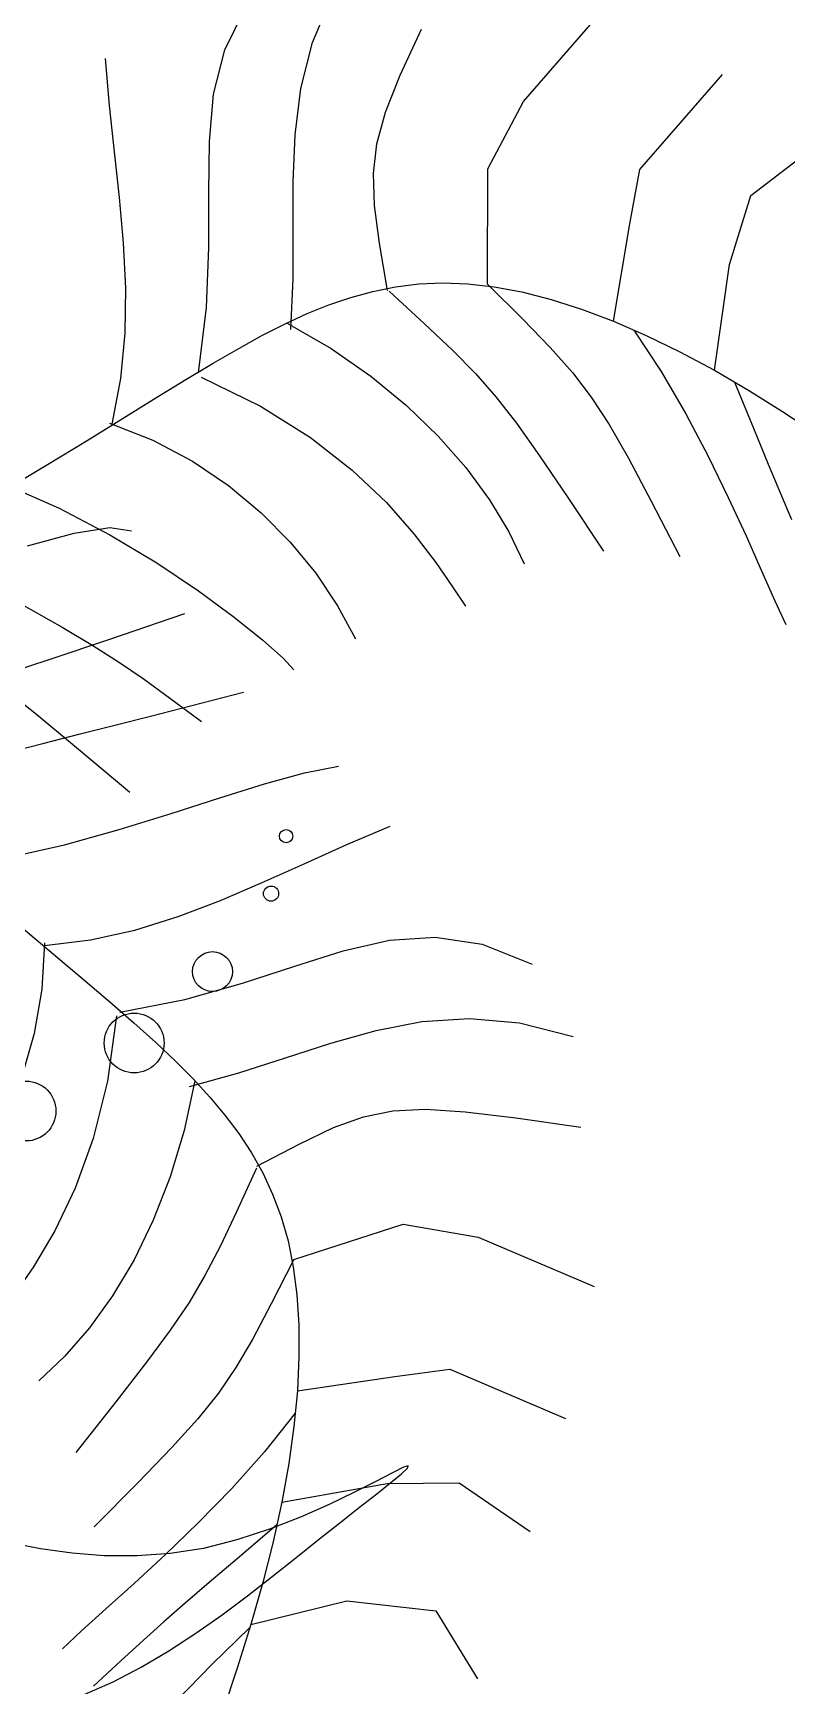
# Model space of a CAD drawing. Header units: millimetres. Extents: x -1030105 to 906887, y -616134 to 1220667.
# Drawn here: x -100867 to -100487, y 519174 to 520007 of the extents above; entities that cross this region are included whole.
import ezdxf

# ---------------------------------------------------------------- set-up
doc = ezdxf.new("R2010")
doc.units = ezdxf.units.MM
doc.header["$MEASUREMENT"] = 0
doc.linetypes.add('DASH', pattern=[0.35, 0.25, -0.1])
doc.linetypes.add('DASHED', pattern=[0.75, 0.5, -0.25])
doc.layers.add('A-Furniture', color=143, linetype='Continuous')
doc.layers.add('A-Tree', color=98, linetype='Continuous')

# ---------------------------------------------------------------- blocks, each defined once
blk = doc.blocks.new('FUR')
at = {"layer": 'A-Furniture', "color": 8, "linetype": 'DASH', "lineweight": 9, "ltscale": 1000, "const_width": 50}
blk.add_lwpolyline([(-33574.12, 38198.04), (0, 38211.88), (0, 0), (-7049.13, 0, -0.301139), (-23981.73, -18888.12), (-49064.43, -18888.12, -0.06125), (-52473.94, -15923.13), (-52473.94, -15923.13, -0.127608), (-56769.01, -7888.25), (-57047.07, -6235.43, -0.192422), (-53256.03, 9916.93), (-55726.53, 11649.12, -0.09221), (-52805.84, 17542.94, -0.095793), (-54512.04, 23938.02, -0.107717), (-53957.97, 28268.68, -0.228584), (-47025.85, 33492.17, 0.204549), (-42688.61, 36230.61, 0.131171), (-42047.51, 38025.44, -0.30354), (-39524.66, 41042.56, -0.327343)], format="xyb", close=True, dxfattribs=at)
at = {"layer": 'A-Furniture', "color": 8, "linetype": 'DASH', "ltscale": 50}
blk.add_open_spline([(-56447.04, -6097.05), (-55194.81, -4879.43), (-50278.88, -2284.57), (-42421.48, -5454.8), (-32732.45, -11254.03), (-23301.95, -9202.03), (-18023.95, -504.53), (-16595.45, 8921.47), (-19600.32, 15918.28), (-21321.18, 18705.6), (-21789.72, 19344.96)], degree=3, knots=[32574.726206, 32574.726206, 32574.726206, 32574.726206, 37697.741245, 48060.131859, 55585.251958, 69452.989742, 76151.422264, 84447.837047, 94470.773244, 98031.734889, 98031.734889, 98031.734889, 98031.734889], dxfattribs=at)
blk = doc.blocks.new('CAY8')
at = {"color": 0, "linetype": 'ByBlock'}
for p, q in [((-625.54, 373.86), (-619.08, 386.22)), ((-599.72, 375.35), (-591.9, 379.82)), ((-574.42, 372.1), (-565.38, 377.42)), ((-565.38, 377.42), (-558.25, 381.82)), ((-693.68, 355.05), (-712.89, 374.89)), ((-631.4, 361.69), (-625.54, 373.86)), ((-608.65, 370.35), (-599.72, 375.35)), ((-584.97, 365.88), (-574.42, 372.1)), ((-619.64, 364.29), (-608.65, 370.35)), ((-636.65, 349.74), (-631.4, 361.69)), ((-633.64, 356.6), (-619.64, 364.29)), ((-596.63, 358.8), (-584.97, 365.88)), ((-609.01, 350.91), (-596.63, 358.8)), ((-670.95, 350.68), (-693.68, 355.05)), ((-636.65, 349.74), (-670.95, 350.68)), ((-621.72, 342.22), (-609.01, 350.91)), ((-641.28, 338.06), (-636.65, 349.74)), ((-592.64, 334.37), (-576.03, 345.52)), ((-351.64, 306), (-340.15, 344.76)), ((-697.95, 318.68), (-731.26, 341.59)), ((-634.35, 332.78), (-621.72, 342.22)), ((-308.55, 301.69), (-297.06, 340.45)), ((-645.27, 326.71), (-641.28, 338.06)), ((-605.48, 325.54), (-592.64, 334.37)), ((-391.03, 313.6), (-390.43, 334.71)), ((-646.51, 322.62), (-634.35, 332.78)), ((-421.54, 311.33), (-419.15, 328.97)), ((-272.64, 308.87), (-259.72, 333.27)), ((-648.61, 315.72), (-645.27, 326.71)), ((-615.5, 318.17), (-605.48, 325.54)), ((-680.23, 317.46), (-697.95, 318.68)), ((-590.78, 307.61), (-574.94, 321)), ((-230.99, 306), (-210.88, 321.79)), ((-648.61, 315.72), (-680.23, 317.46)), ((-651.3, 305.16), (-648.61, 315.72)), ((-623.62, 311.45), (-615.5, 318.17)), ((-445.23, 296.57), (-440.7, 313.18)), ((-391.16, 297.27), (-391.03, 313.6)), ((-630.78, 304.52), (-623.62, 311.45)), ((-421.1, 295.19), (-421.54, 311.33)), ((-269.77, 285.9), (-272.64, 308.87)), ((-653.31, 295.07), (-651.3, 305.16)), ((-637.92, 296.57), (-630.78, 304.52)), ((-603.01, 297.09), (-590.78, 307.61)), ((-353.08, 281.6), (-351.64, 306)), ((-230.99, 277.29), (-230.99, 306)), ((-715.36, 279.03), (-748.67, 301.93)), ((-612.52, 288.53), (-603.01, 297.09)), ((-390.53, 284.53), (-391.16, 297.27)), ((-304.24, 284.47), (-308.55, 301.69)), ((-654.63, 285.5), (-653.31, 295.07)), ((-645.98, 286.75), (-637.92, 296.57)), ((-577.61, 290.05), (-567.95, 296.07)), ((-445.75, 281.34), (-445.23, 296.57)), ((-418.36, 280.16), (-421.1, 295.19)), ((-275.46, 291.78), (-276.22, 291.99)), ((-276.22, 291.99), (-275.57, 290.51)), ((-273.44, 290.06), (-275.46, 291.78)), ((-655.88, 274.22), (-645.98, 286.75)), ((-620.19, 281.01), (-612.52, 288.53)), ((-587.18, 282.69), (-577.61, 290.05)), ((-275.57, 290.51), (-273.44, 287.2)), ((-270.29, 287.04), (-273.44, 290.06)), ((-273.44, 287.2), (-270.09, 282.21)), ((-266.18, 282.92), (-270.29, 287.04)), ((-655.27, 276.49), (-654.63, 285.5)), ((-596.56, 274.03), (-587.18, 282.69)), ((-443.08, 266.85), (-445.75, 281.34)), ((-388.87, 274.17), (-390.53, 284.53)), ((-337.84, 247.95), (-353.08, 281.6)), ((-296.12, 253.86), (-304.24, 284.47)), ((-270.09, 282.21), (-265.84, 275.77)), ((-260.07, 253), (-269.77, 285.9)), ((-261.23, 277.9), (-266.18, 282.92)), ((-692.59, 270.12), (-715.36, 279.03)), ((-655.26, 267.99), (-655.27, 276.49)), ((-626.89, 273.62), (-620.19, 281.01)), ((-558.04, 274.14), (-552.38, 278.94)), ((-413.87, 265.87), (-418.36, 280.16)), ((-255.59, 272.19), (-261.23, 277.9)), ((-219.95, 247.56), (-230.99, 277.29)), ((-655.88, 274.22), (-692.59, 270.12)), ((-633.5, 265.45), (-626.89, 273.62)), ((-605.6, 264.08), (-596.56, 274.03)), ((-565.25, 267.87), (-558.04, 274.14)), ((-385.89, 265.01), (-388.87, 274.17)), ((-265.84, 275.77), (-261.02, 268.1)), ((-249.4, 265.97), (-255.59, 272.19)), ((-654.62, 259.95), (-655.26, 267.99)), ((-640.91, 255.59), (-633.5, 265.45)), ((-573.55, 259.87), (-565.25, 267.87)), ((-438.04, 252.48), (-443.08, 266.85)), ((-408.17, 251.93), (-413.87, 265.87)), ((-261.02, 268.1), (-255.94, 259.43)), ((-242.82, 259.41), (-249.4, 265.97)), ((-653.4, 252.3), (-654.62, 259.95)), ((-614.21, 252.85), (-605.6, 264.08)), ((-472.02, 249.74), (-479.48, 262.94)), ((-381.31, 255.85), (-385.89, 265.01)), ((-649.99, 243.12), (-640.91, 255.59)), ((-582.5, 249.94), (-573.55, 259.87)), ((-374.83, 245.49), (-381.31, 255.85)), ((-255.94, 259.43), (-250.94, 249.99)), ((-235.96, 252.57), (-242.82, 259.41)), ((-651.63, 244.98), (-653.4, 252.3)), ((-622.24, 240.38), (-614.21, 252.85)), ((-591.64, 237.84), (-582.5, 249.94)), ((-464.39, 236.88), (-472.02, 249.74)), ((-431.43, 237.58), (-438.04, 252.48)), ((-401.81, 237.97), (-408.17, 251.93)), ((-335.49, 248.07), (-326.73, 250.25)), ((-326.73, 250.25), (-317.22, 251.94)), ((-317.22, 251.94), (-307, 253.14)), ((-307, 253.14), (-296.12, 253.86)), ((-296.12, 253.86), (-284.64, 254.07)), ((-288.91, 253.99), (-275.49, 245.56)), ((-284.64, 254.07), (-272.61, 253.79)), ((-272.61, 253.79), (-260.07, 253)), ((-260.07, 253), (-247.08, 251.69)), ((-252.62, 252.25), (-240.98, 241.31)), ((-250.94, 249.99), (-246.34, 240)), ((-247.08, 251.69), (-233.7, 249.88)), ((-228.97, 245.44), (-235.96, 252.57)), ((-233.7, 249.88), (-219.95, 247.56)), ((-649.36, 237.93), (-651.63, 244.98)), ((-547.86, 238.09), (-537.98, 245.06)), ((-493.37, 233.62), (-496.72, 244.28)), ((-366.19, 232.74), (-374.83, 245.49)), ((-351.02, 242.33), (-343.57, 245.43)), ((-343.57, 245.43), (-335.49, 248.07)), ((-337.84, 247.95), (-322.86, 242.4)), ((-275.49, 245.56), (-262.61, 236.47)), ((-221.98, 238.02), (-228.97, 245.44)), ((-219.95, 247.56), (-205.79, 244.81)), ((-218.94, 247.36), (-205.81, 236.66)), ((-205.79, 244.81), (-191.17, 241.73)), ((-719.27, 238.75), (-734.76, 243.92)), ((-706.96, 235.41), (-719.27, 238.75)), ((-650.17, 242.56), (-664.97, 238.27)), ((-629.6, 226.66), (-622.24, 240.38)), ((-364.33, 234.87), (-357.92, 238.81)), ((-357.92, 238.81), (-351.02, 242.33)), ((-322.86, 242.4), (-311.03, 237.77)), ((-246.34, 240), (-242.46, 229.69)), ((-240.98, 241.31), (-231.81, 232.73)), ((-696.59, 233.79), (-706.96, 235.41)), ((-686.96, 233.79), (-696.59, 233.79)), ((-676.83, 235.32), (-686.96, 233.79)), ((-664.97, 238.27), (-676.83, 235.32)), ((-646.62, 231.1), (-649.36, 237.93)), ((-600.52, 223.34), (-591.64, 237.84)), ((-557.39, 229.96), (-547.86, 238.09)), ((-488.43, 221.32), (-493.37, 233.62)), ((-456.83, 224.18), (-464.39, 236.88)), ((-424.07, 221.54), (-431.43, 237.58)), ((-395.32, 223.6), (-401.81, 237.97)), ((-370.33, 230.53), (-364.33, 234.87)), ((-311.03, 237.77), (-301.26, 233.44)), ((-301.26, 233.44), (-292.46, 228.77)), ((-262.61, 236.47), (-250.42, 227.07)), ((-215.1, 230.33), (-221.98, 238.02)), ((-205.81, 236.66), (-192.93, 226.74)), ((-643.45, 224.42), (-646.62, 231.1)), ((-566.4, 220.71), (-557.39, 229.96)), ((-375.99, 225.81), (-370.33, 230.53)), ((-365.59, 232.73), (-350.93, 227.95)), ((-292.46, 228.77), (-283.56, 223.12)), ((-242.46, 229.69), (-239.57, 219.24)), ((-231.81, 232.73), (-224.3, 225.78)), ((-208.49, 222.37), (-215.1, 230.33)), ((-639.87, 217.81), (-643.45, 224.42)), ((-636.15, 211.74), (-629.6, 226.66)), ((-608.69, 206.22), (-600.52, 223.34)), ((-529.13, 222.62), (-525.8, 226.45)), ((-449.59, 211.47), (-456.83, 224.18)), ((-389.24, 208.43), (-395.32, 223.6)), ((-381.36, 220.73), (-375.99, 225.81)), ((-350.93, 227.95), (-339.26, 223.95)), ((-339.26, 223.95), (-329.45, 220.19)), ((-283.56, 223.12), (-273.46, 215.87)), ((-250.42, 227.07), (-239.08, 217.74)), ((-224.3, 225.78), (-217.63, 219.73)), ((-635.85, 211.17), (-639.87, 217.81)), ((-574.73, 210.37), (-566.4, 220.71)), ((-534.18, 215.52), (-529.13, 222.62)), ((-482.34, 207.59), (-488.43, 221.32)), ((-416.77, 203.72), (-424.07, 221.54)), ((-386.54, 215.29), (-381.36, 220.73)), ((-329.45, 220.19), (-320.35, 216.1)), ((-239.57, 219.24), (-237.62, 208.76)), ((-239.08, 217.74), (-228.75, 208.83)), ((-217.63, 219.73), (-210.98, 213.84)), ((-202.26, 214.15), (-208.49, 222.37)), ((-726.54, 209.63), (-742.03, 214.2)), ((-634.19, 213.12), (-650.48, 212.03)), ((-540.47, 205.58), (-534.18, 215.52)), ((-391.62, 209.41), (-386.54, 215.29)), ((-320.35, 216.1), (-310.83, 211.13)), ((-273.46, 215.87), (-261.09, 206.39)), ((-210.98, 213.84), (-203.55, 207.4)), ((-196.55, 205.68), (-202.26, 214.15)), ((-711.4, 207.6), (-726.54, 209.63)), ((-696.42, 207.45), (-711.4, 207.6)), ((-681.41, 208.56), (-696.42, 207.45)), ((-666.16, 210.3), (-681.41, 208.56)), ((-650.48, 212.03), (-666.16, 210.3)), ((-631.34, 204.34), (-635.85, 211.17)), ((-582.19, 198.96), (-574.73, 210.37)), ((-510.75, 195.28), (-516.83, 211.26)), ((-475.56, 192.61), (-482.34, 207.59)), ((-442.93, 198.57), (-449.59, 211.47)), ((-396.71, 203.02), (-391.62, 209.41)), ((-391.16, 209.87), (-374.94, 208.25)), ((-374.94, 208.25), (-359.63, 205.5)), ((-310.83, 211.13), (-299.75, 204.73)), ((-237.62, 208.76), (-236.5, 198.3)), ((-228.75, 208.83), (-219.58, 200.72)), ((-203.55, 207.4), (-194.5, 199.65)), ((-626.3, 197.21), (-631.34, 204.34)), ((-615.71, 186.24), (-608.69, 206.22)), ((-547.55, 193.22), (-540.47, 205.58)), ((-410.35, 183.49), (-416.77, 203.72)), ((-401.94, 196.02), (-396.71, 203.02)), ((-359.63, 205.5), (-345.28, 201.71)), ((-345.28, 201.71), (-331.95, 197)), ((-299.75, 204.73), (-285.96, 196.35)), ((-261.09, 206.39), (-245.35, 194.04)), ((-191.47, 196.95), (-196.55, 205.68)), ((-620.68, 189.63), (-626.3, 197.21)), ((-588.62, 186.54), (-582.19, 198.96)), ((-512.36, 187.84), (-505.94, 198.9)), ((-437.08, 185.3), (-442.93, 198.57)), ((-331.95, 197), (-319.69, 191.47)), ((-285.96, 196.35), (-268.33, 185.42)), ((-236.5, 198.3), (-236.12, 187.94)), ((-219.58, 200.72), (-211.72, 193.77)), ((-554.93, 178.85), (-547.55, 193.22)), ((-505.86, 182.43), (-510.75, 195.28)), ((-468.53, 176.58), (-475.56, 192.61)), ((-407.41, 188.32), (-401.94, 196.02)), ((-319.69, 191.47), (-308.55, 185.23)), ((-211.72, 193.77), (-205.33, 188.34)), ((-720.99, 181.91), (-735.31, 187.11)), ((-614.42, 181.47), (-620.68, 189.63)), ((-593.86, 173.12), (-588.62, 186.54)), ((-528.89, 166.65), (-539.81, 189.73)), ((-517.52, 178.71), (-512.36, 187.84)), ((-413.24, 179.85), (-407.41, 188.32)), ((-236.12, 187.94), (-236.37, 177.72)), ((-706.38, 179.97), (-720.99, 181.91)), ((-674.94, 182.01), (-691.15, 180.32)), ((-657.41, 184.05), (-674.94, 182.01)), ((-638.21, 185.48), (-657.41, 184.05)), ((-616.99, 185.33), (-638.21, 185.48)), ((-607.48, 172.6), (-614.42, 181.47)), ((-501.66, 171.37), (-505.86, 182.43)), ((-432.3, 171.5), (-437.08, 185.3)), ((-409.1, 182.55), (-387.93, 182.05)), ((-387.93, 182.05), (-369.12, 179.57)), ((-308.55, 185.23), (-298.6, 178.39)), ((-691.15, 180.32), (-706.38, 179.97)), ((-562.16, 162.91), (-554.93, 178.85)), ((-521.97, 170.32), (-517.52, 178.71)), ((-493.16, 160.01), (-480.82, 178.66)), ((-461.72, 159.69), (-468.53, 176.58)), ((-419.53, 170.52), (-413.24, 179.85)), ((-369.12, 179.57), (-352.59, 175.61)), ((-352.59, 175.61), (-338.25, 170.65)), ((-298.6, 178.39), (-289.88, 171.07)), ((-236.37, 177.72), (-237.13, 167.71)), ((-599.83, 162.89), (-607.48, 172.6)), ((-597.72, 158.75), (-593.86, 173.12)), ((-526.26, 161.5), (-521.97, 170.32)), ((-497.62, 160.72), (-501.66, 171.37)), ((-428.83, 157), (-432.3, 171.5)), ((-426.4, 160.23), (-419.53, 170.52)), ((-338.25, 170.65), (-326.04, 165.21)), ((-564.51, 162.63), (-564.23, 169.63)), ((-520.48, 148.74), (-528.89, 166.65)), ((-326.04, 165.21), (-315.87, 159.79)), ((-626.97, 160.48), (-641.39, 159.02)), ((-612.37, 160.76), (-626.97, 160.48)), ((-597.5, 159.58), (-612.37, 160.76)), ((-591.41, 152.2), (-599.83, 162.89)), ((-568.77, 145.81), (-562.16, 162.91)), ((-561.39, 151.48), (-564.51, 162.63)), ((-530.94, 151.07), (-526.26, 161.5)), ((-502.66, 145.44), (-493.16, 160.01)), ((-493.23, 149.13), (-497.62, 160.72)), ((-455.57, 142.13), (-461.72, 159.69)), ((-433.96, 148.92), (-426.4, 160.23)), ((-655.72, 156.66), (-670.05, 153.71)), ((-641.39, 159.02), (-655.72, 156.66)), ((-429.69, 156.95), (-414.82, 157.72)), ((-414.82, 157.72), (-400.44, 156.89)), ((-400.44, 156.89), (-386.64, 154.61)), ((-684.47, 150.44), (-699.05, 147.16)), ((-670.05, 153.71), (-684.47, 150.44)), ((-582.27, 140.45), (-591.41, 152.2)), ((-555.64, 136.98), (-561.39, 151.48)), ((-536.56, 137.86), (-530.94, 151.07)), ((-513.99, 134.64), (-520.48, 148.74)), ((-487.98, 135.23), (-493.23, 149.13)), ((-699.05, 147.16), (-713.91, 144.14)), ((-574.28, 127.96), (-568.77, 145.81)), ((-509.97, 133.73), (-502.66, 145.44)), ((-572.45, 127.52), (-582.27, 140.45))]:
    blk.add_line(p, q, dxfattribs=at)
for centre, radius in [((-472.52, 230.08), 2.13), ((-453.64, 227.38), 2.43), ((-426.66, 211.54), 6.4), ((-401.03, 189.14), 9.6), ((-375.4, 157.12), 9.6)]:
    blk.add_circle(centre, radius, dxfattribs=at)
blk = doc.blocks.new('CÂY')
at = {"layer": 'A-Tree', "color": 8, "ltscale": 10, "xscale": 1.569782766103746, "yscale": 1.569782766103746, "zscale": 1.569782766103746, "rotation": 263.4853596317483}
blk.add_blockref('CAY8', (-11989.34, 9795.03), dxfattribs=at)
blk = doc.blocks.new('BỐ TRÍ LAY OUT')
at = {"layer": 'A-Furniture', "color": 3}
for name, p in [('CÂY', (4286.75, 4469.29)), ('FUR', (48783.74, 18654.71))]:
    blk.add_blockref(name, p, dxfattribs=at)
blk = doc.blocks.new('KIẾN TRÚC')
h = blk.add_hatch(color=9)
h.dxf.hatch_style = 1
edge = h.paths.add_edge_path(flags=16)
edge.add_line((62281.95, 27412.03), (55232.82, 27412.03))
edge.add_arc((32545.51, 30716.66), 22926.73, 284.536952, 351.712581, ccw=False)
edge.add_line((38300.22, 8523.91), (13217.52, 8523.91))
edge.add_arc((23753.1, 24110.85), 18813.59, 227.767718, 235.944299, ccw=False)
edge.add_arc((7788.82, 12733.39), 4187.04, 236.05901, 322.43607, ccw=False)
edge.add_arc((13873.6, 18503.26), 12505.27, 190.832736, 227.660569, ccw=False)
edge.add_arc((25477.52, 20792.18), 24332.69, 180.683215, 190.991127, ccw=False)
edge.add_arc((3282.94, 20557.21), 2137.08, 101.08076, 181.4794, ccw=False)
edge.add_line((2872.2, 22654.46), (4986.07, 23013.11))
edge.add_arc((28039.69, 24288.41), 23088.87, 153.201432, 183.166303, ccw=False)
edge.add_arc((10232.27, 40544.64), 6483.11, 182.840109, 244.396274, ccw=False)
edge.add_arc((-6425, 39970.87), 10185.26, 1.420813, 26.706956)
edge.add_arc((10590.58, 49414.26), 9292.69, 144.713317, 211.575489, ccw=False)
edge.add_arc((-12326.15, 64090.21), 17935.64, 328.737536, 356.189953)
edge.add_arc((16735.33, 62308.6), 11181.04, 84.124387, 176.976186, ccw=False)
edge.add_arc((20708.98, 99752.52), 26473.22, 263.865372, 288.486956)
edge.add_arc((35667.35, 54479.71), 21207.14, 73.351069, 108.03024, ccw=False)
edge.add_arc((44765.46, 84516.17), 10177.42, 252.725871, 285.713013)
edge.add_arc((49659, 68415.99), 6655.6, 49.499538, 108.731115, ccw=False)
edge.add_arc((48035.05, 66009.85), 9545.54, -2.32883, 51.467644, ccw=False)
edge.add_line((57572.71, 65621.97), (49483.5, 65623.91))
edge.add_line((49483.5, 65623.91), (62281.95, 65623.91))
edge.add_line((62281.95, 65623.91), (62281.95, 27412.03))
h.paths.add_polyline_path([(0, 77895.5), (64428.5, 77895.5), (64428.5, -0.58), (-1.79, 0.58)])

msp = doc.modelspace()

# ---------------------------------------------------------------- linework, layer by layer
at = {"color": 1, "linetype": 'DASHED', "ltscale": 1000, "const_width": 50}
msp.add_lwpolyline([(-95670.364, 506057.713, -0.1976179), (-98776.491, 504407.853, -0.1933851), (-101327.467, 505136.268, -0.1620893), (-105187.325, 512029.486, -0.0450071), (-105631.937, 516378.538, -0.3659413), (-103906.296, 518530.956), (-101743.903, 518897.849, -0.1357394), (-99338.882, 530570.34, -0.2750179), (-103021.373, 536099.914, 0.1107815), (-104104.837, 540424.903, -0.3003101), (-103773.282, 550658.847, 0.12036), (-101208.65, 558774.911, -0.4288681), (-88898.579, 569307.403, 0.1078472), (-77675.159, 570521.933, -0.152482), (-65035.161, 570674.305, 0.1449358), (-59256.799, 570595.58, -0.2643588), (-52796.995, 569353.41, -0.2237263), (-49205.795, 561498.47), (-44496.55, 561500.412), (-44496.55, 523288.529), (-51545.676, 523288.529, -0.3011394), (-68478.283, 504400.412), (-93560.982, 504400.412, -0.0362755), (-95670.364, 506057.713)], format="xyb", dxfattribs=at)
msp.add_lwpolyline([(-78070.666, 561486.566), (-44496.55, 561500.412), (-44496.55, 523288.529), (-51545.676, 523288.529, -0.3011394), (-68478.283, 504400.412), (-93560.982, 504400.412, -0.0612495), (-96970.494, 507365.397), (-95985.651, 508253.635, -0.1789095), (-99393.282, 517053.103), (-101543.616, 517053.103, -0.1924219), (-97752.581, 533205.454), (-100223.075, 534937.652, -0.0922096), (-97302.392, 540831.467, -0.0957933), (-99008.59, 547226.545, -0.1077169), (-98454.523, 551557.212, -0.228584), (-91522.399, 556780.696, 0.2045491), (-87185.16, 559519.141, 0.1311709), (-86544.06, 561313.973, -0.3035398), (-84021.212, 564331.088, -0.3273426)], format="xyb", close=True, dxfattribs=at)

# ---------------------------------------------------------------- block references
at = {"color": 3}
for name, p in [('KIẾN TRÚC', (-106778.5, 495876.5)), ('BỐ TRÍ LAY OUT', (-93480.293, 504642.113))]:
    msp.add_blockref(name, p, dxfattribs=at)

doc.saveas('drawing.dxf')
